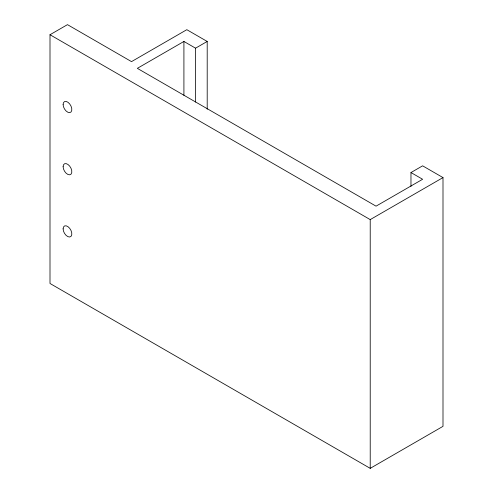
<?xml version="1.0" encoding="UTF-8"?>
<svg xmlns="http://www.w3.org/2000/svg" width="493" height="493" viewBox="0 0 493 493"><rect width="100%" height="100%" fill="white"/><g stroke="black" fill="none" stroke-linecap="round" stroke-linejoin="round"><path stroke-width="0.74" d="M410.971 186.403L410.971 172.55L422.618 165.827L442.997 177.591L442.997 426.334L370.218 468.35L50.003 283.475L50.003 34.732L67.473 24.65L131.514 61.625L186.822 29.691L207.202 41.455L207.202 109.199M207.202 41.455L195.555 48.178L183.914 41.455L137.337 68.348L376.042 206.16L422.618 179.273L410.971 172.55M50.003 34.732L370.218 219.607L442.997 177.591M370.218 219.607L370.218 468.35M195.555 48.178L195.555 102.063M183.914 41.455L183.914 95.34M63.104 166.671A6.175 3.568 60 0 0 69.655 174.818A6.175 3.568 60 0 0 69.655 166.086A6.175 3.568 60 0 0 63.104 166.671M63.104 228.857A6.175 3.568 60 0 0 69.655 237.004A6.175 3.568 60 0 0 69.655 228.271A6.175 3.568 60 0 0 63.104 228.857M63.104 104.485A6.175 3.568 60 0 0 69.655 112.632A6.175 3.568 60 0 0 69.655 103.9A6.175 3.568 60 0 0 63.104 104.485"/></g></svg>
